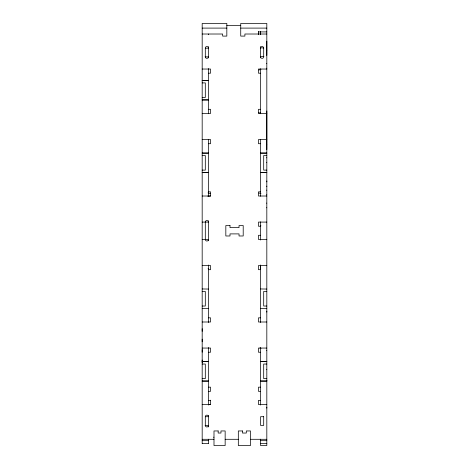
<?xml version="1.0" encoding="UTF-8"?>
<svg xmlns="http://www.w3.org/2000/svg" width="469" height="469" viewBox="0 0 469 469"><rect width="100%" height="100%" fill="white"/><g stroke="black" fill="none" stroke-linecap="round" stroke-linejoin="round"><path stroke-width="0.7" d="M202.18 362.613L202.18 360.004M202.18 352.184L202.18 349.581M202.18 341.76L202.18 339.151M202.18 331.337L202.18 328.728M260.565 265.02L260.565 269.657L258.483 269.693L258.483 265.524L266.82 265.524M266.82 408.1L266.82 407.233M266.82 380.945L266.82 380.242M266.82 312.084L266.82 311.217M266.82 186.521L266.82 186.134M266.82 181.872L266.82 180.999M266.82 110.983L266.82 149.488A2.087 1.395 0 0 1 266.632 149.482M266.82 41.219L266.82 55.283A2.087 1.395 0 0 1 266.632 55.278M258.882 70.016L260.981 69.523M226.832 25.566L240.732 25.566M202.18 28.099L226.832 28.099M240.732 28.099L266.82 28.099M258.483 31.915L266.82 31.915M202.18 34.014L222.658 34.014L222.658 36.095L226.832 36.095L226.832 23.45L202.18 23.45L202.18 443.451M266.82 34.014L244.9 34.014L244.9 36.095L240.732 36.095L240.732 23.45L266.82 23.45L266.82 445.55L260.565 445.55L260.565 439.166M260.565 47.897L263.695 47.897L263.695 56.778A1.565 1.565 0 0 1 262.13 58.344A1.565 1.565 0 0 1 260.565 56.778M205.305 48.184L208.435 48.184M260.565 56.585L263.889 56.585M205.111 56.872L208.435 56.872M202.18 69.037L210.522 69.037L210.522 73.205L208.435 73.205M266.82 69.037L258.483 69.037L258.483 73.205L260.565 73.205M202.18 80.439L208.435 80.439M202.18 80.527L208.435 80.527M202.18 82.907L205.305 82.907L205.305 97.505L202.18 97.505M202.18 99.885L208.435 99.885M202.18 99.973L208.435 99.973M208.435 109.306L210.522 109.306L210.522 113.475L202.18 113.475M260.565 109.306L258.483 109.306L258.483 113.475L266.82 113.475M258.483 112.841L260.565 112.841M202.18 139.539L210.522 139.539L210.522 143.713L208.435 143.713M266.82 139.539L258.483 139.539L258.483 143.713L260.565 143.713M202.18 153.041L208.435 153.041M260.565 153.041L266.82 153.041M202.18 153.129L208.435 153.129M260.565 153.129L266.82 153.129M202.18 155.509L205.305 155.509L205.305 170.106L202.18 170.106M266.82 155.509L263.695 155.509L263.695 170.106L266.82 170.106M202.18 172.486L208.435 172.486M260.565 172.486L266.82 172.486M202.18 172.574L208.435 172.574M260.565 172.574L266.82 172.574M208.435 191.844L210.522 191.844L210.522 196.089L207.738 196.089M260.565 191.844L258.483 191.844L258.483 196.019L266.82 196.019M208.043 192.888L208.435 192.888M208.435 193.298L210.522 193.298M202.18 196.019L210.522 196.019M202.18 222.083L208.435 222.083A1.565 1.565 0 0 0 206.87 220.518A1.565 1.565 0 0 0 205.305 222.083L205.305 239.46A1.565 1.565 0 0 0 206.87 241.025A1.565 1.565 0 0 0 208.435 239.46L202.18 239.46M266.82 222.083L258.483 222.083L258.483 226.251L260.565 226.251M260.565 225.853L260.957 225.853M260.565 235.286L258.483 235.286L258.483 239.46L266.82 239.46M202.18 265.524L210.522 265.524L210.522 269.693L208.435 269.693M208.043 268.649L208.435 268.649M202.18 288.963L208.435 289.051M260.565 288.963L266.82 289.051M202.18 291.431L205.305 291.431L205.305 306.028L202.18 306.028M266.82 291.431L263.695 291.431L263.695 306.028L266.82 306.028M202.18 308.496L208.435 308.496M260.565 308.496L266.82 308.409M208.435 317.83L210.522 317.83L210.522 321.998L202.18 321.998M260.565 317.83L258.483 317.83L258.483 321.998L266.82 321.998M202.18 348.062L210.522 348.062L210.522 352.237L208.435 352.237M266.82 348.062L258.483 348.062L258.483 352.237L260.565 352.237M202.18 361.57L208.435 361.57M260.565 361.57L266.82 361.57M202.18 361.652L208.435 361.652M260.565 361.652L266.82 361.652M202.18 364.038L205.305 364.038L205.305 378.63L202.18 378.63M266.82 364.038L263.695 364.038L263.695 378.63L266.82 378.63M202.18 381.016L208.435 381.016M260.565 381.016L266.82 381.016M202.18 381.098L208.435 381.098M260.565 381.098L266.82 381.098M208.435 387.165L210.522 387.165L210.522 391.334L208.435 391.334M260.565 387.165L258.483 387.165L258.483 391.334L260.565 391.334M208.435 400.368L210.522 400.368M260.565 400.368L258.483 400.368L258.483 404.542L266.82 404.542M208.435 404.366L210.522 404.366M202.18 404.542L210.522 404.542L210.522 400.192M205.305 416.707L208.435 416.707A1.565 1.565 0 0 0 206.87 415.141A1.565 1.565 0 0 0 205.305 416.707L205.305 425.653A1.161 1.161 0 0 0 205.486 426.274L206.301 426.872A1.911 1.911 0 0 0 207.439 426.866L208.254 426.274A1.161 1.161 0 0 0 208.435 425.653M205.111 425.395L208.435 425.395M213.559 437.208L213.993 437.208M202.18 439.295L213.993 439.295M225.149 439.295L238.322 439.295M250.487 439.295L266.82 439.295M202.18 440.684L208.435 440.684M260.565 440.684L266.82 440.684M202.18 443.463L208.435 443.463M260.565 443.463L266.82 443.463M258.882 193.035L260.981 193.527M259.932 348.039L260.981 348.403M260.565 31.382L260.565 34.706M260.565 46.595L260.565 57.886M260.565 68.75L260.565 113.738M260.565 139.539L260.565 196.277M260.565 221.849L260.565 240.046M260.565 265.261L260.565 322.52M260.565 347.582L260.565 405.064M258.483 31.382L258.483 34.706M208.435 34.014L208.435 34.636M208.435 46.619L208.435 57.916M208.435 68.521L208.435 113.738M208.435 139.539L208.435 196.347M208.435 220.776L208.435 240.761M208.435 265.02L208.435 322.52M208.435 347.494L208.435 405.064M208.435 415.399L208.435 426.954M208.435 439.219L208.435 443.451M205.305 56.872L205.305 48.09A1.565 1.565 0 0 1 206.87 46.525A1.565 1.565 0 0 1 208.435 48.09M266.82 50.634A2.087 1.395 0 0 1 266.632 50.629M266.632 203.124A2.087 1.395 0 0 1 266.82 203.118M266.82 190.162A2.087 1.395 0 0 1 266.632 190.156M266.632 157.795A2.087 1.395 0 0 1 266.82 157.789M266.82 144.839A2.087 1.395 0 0 1 266.632 144.833M266.632 63.591A2.087 1.395 0 0 1 266.82 63.585M266.632 207.773A2.087 1.395 0 0 1 266.82 207.767M266.82 194.811A2.087 1.395 0 0 1 266.632 194.805M266.632 162.444A2.087 1.395 0 0 1 266.82 162.438M266.632 68.24A2.087 1.395 0 0 1 266.82 68.234M260.565 48.09A1.565 1.565 0 0 1 262.13 46.525A1.565 1.565 0 0 1 263.695 48.09M208.435 56.778A1.565 1.565 0 0 1 206.87 58.344A1.565 1.565 0 0 1 205.305 56.778M266.82 350.325A2.087 2.087 0 0 1 266.632 350.32M266.632 369.695A2.087 2.087 0 0 1 266.82 369.683M229.998 225.554L225.829 225.554L225.829 235.983L229.998 235.983L229.998 233.896L239.032 233.896L239.032 235.983L243.206 235.983L243.206 225.554L239.032 225.554L239.032 227.641L229.998 227.641L229.998 225.554M263.695 416.707L260.565 416.707L260.565 425.395L263.695 425.395L263.695 416.707M218.167 430.952L213.993 430.952L213.993 445.55L225.149 445.55L225.149 430.952L220.975 430.952L220.975 433.039L218.167 433.039L218.167 430.952M242.496 430.952L238.322 430.952L238.322 445.55L250.487 445.55L250.487 430.952L246.319 430.952L246.319 433.039L242.496 433.039L242.496 430.952"/></g></svg>
